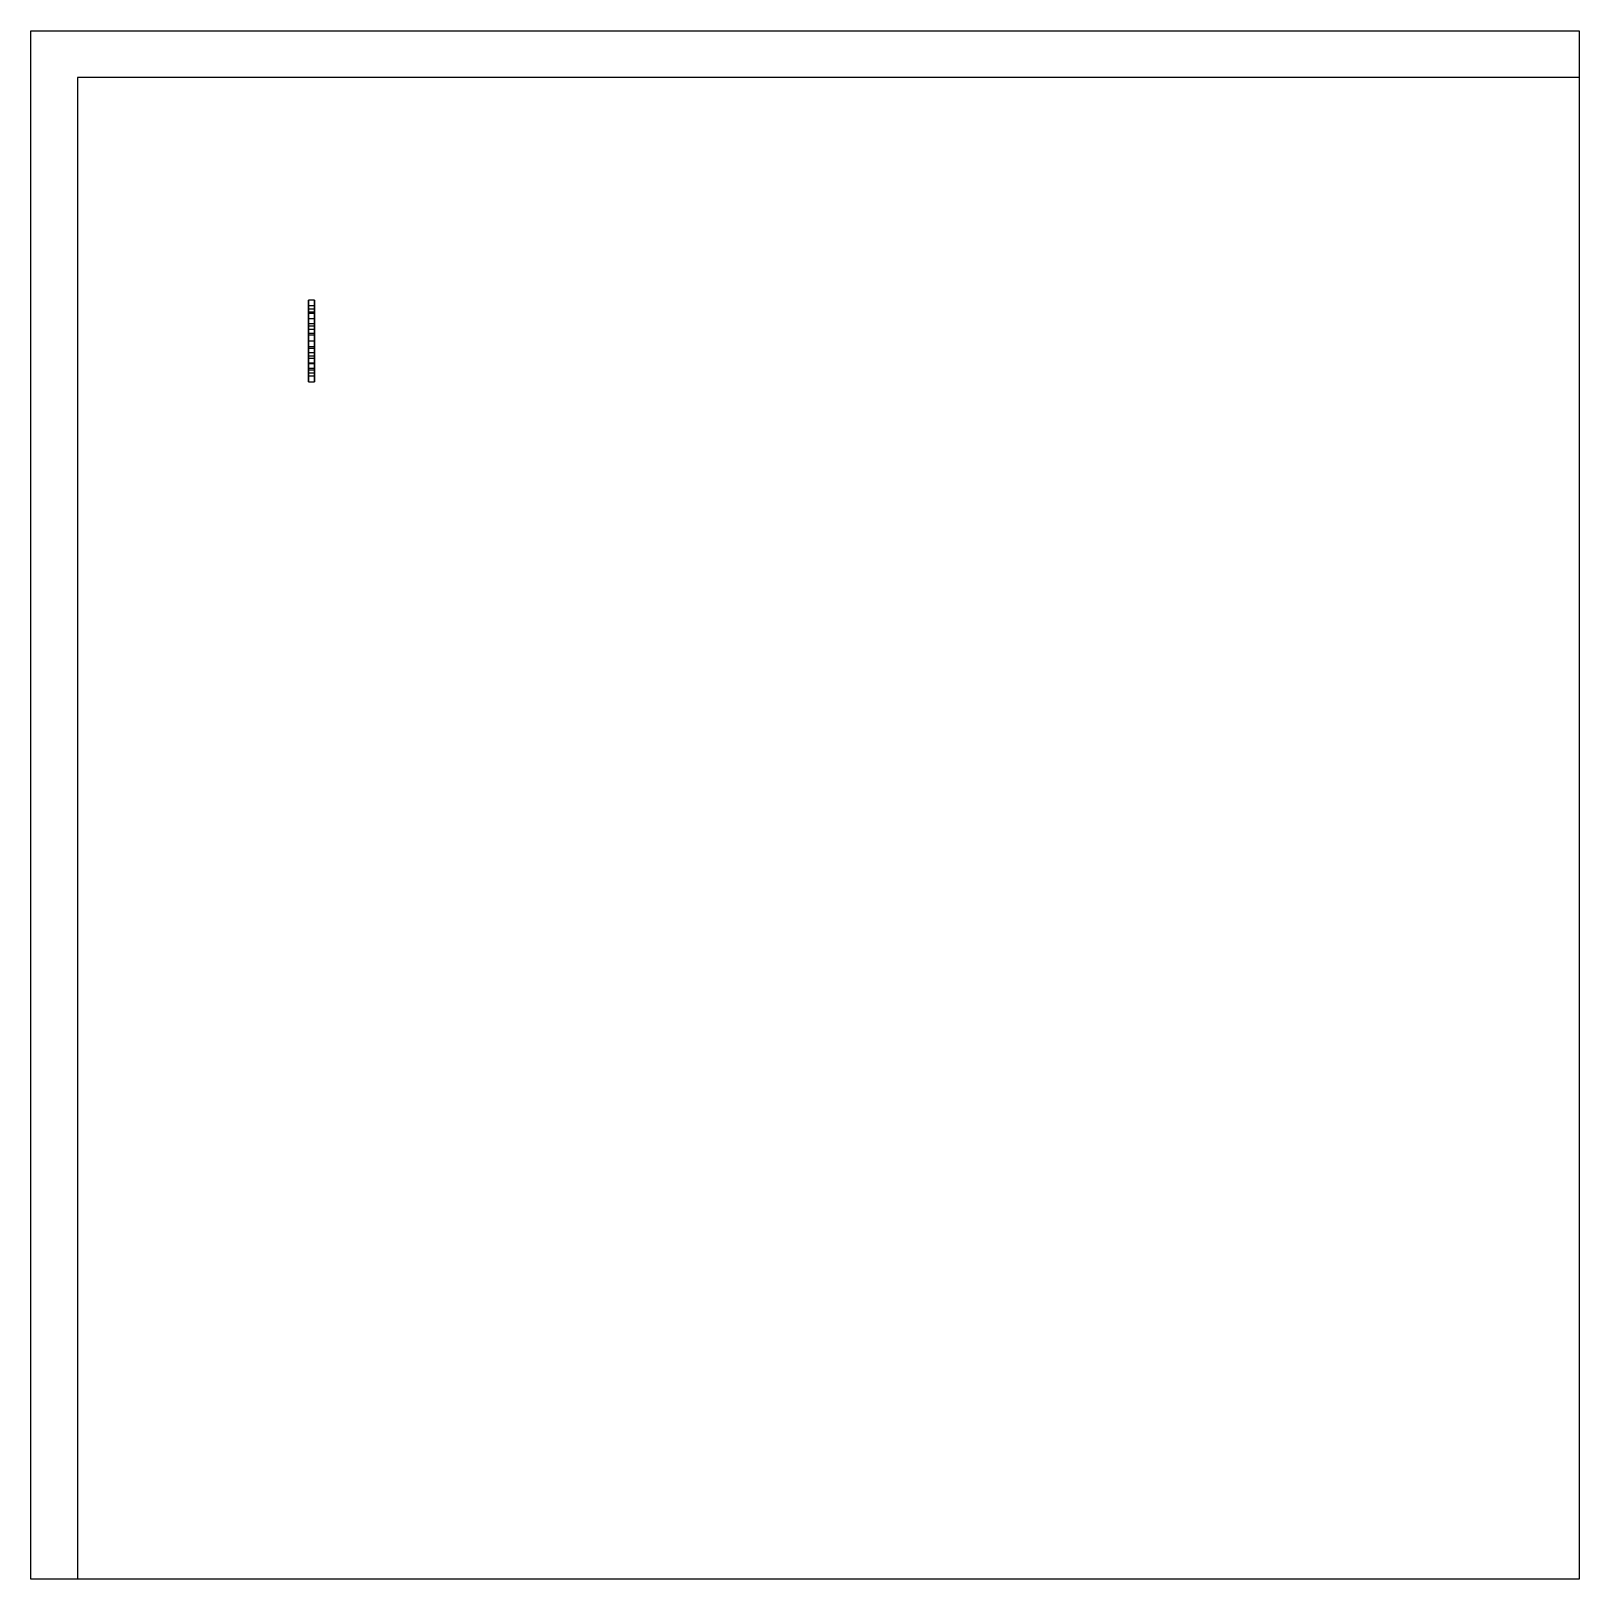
# Model space of a CAD drawing. Extents: x 0 to 5000, y 0 to 5000.
import ezdxf

# ---------------------------------------------------------------- set-up
doc = ezdxf.new("R2010")
doc.units = 0
for name, color, linetype in [('LAYER0', 7, 'CONTINUOUS'), ('LAYER1', 7, 'CONTINUOUS'), ('LAYER10', 7, 'CONTINUOUS'), ('LAYER11', 7, 'CONTINUOUS'), ('LAYER12', 7, 'CONTINUOUS'), ('LAYER14', 7, 'CONTINUOUS'), ('LAYER2', 7, 'CONTINUOUS'), ('LAYER3', 7, 'CONTINUOUS'), ('LAYER4', 7, 'CONTINUOUS'), ('LAYER6', 7, 'CONTINUOUS'), ('LAYER7', 7, 'CONTINUOUS'), ('LAYER8', 7, 'CONTINUOUS'), ('LAYER9', 7, 'CONTINUOUS')]:
    doc.layers.add(name, color=color, linetype=linetype)

msp = doc.modelspace()

# ---------------------------------------------------------------- linework, layer by layer
at = {"layer": 'LAYER0'}
for p, q in [((0, 0, -5), (0, 5000, -5)), ((0, 5000, -5), (5000, 5000, -5)), ((5000, 5000, -5), (5000, 0, -5)), ((5000, 0, -5), (0, 0, -5))]:
    msp.add_line(p, q, dxfattribs=at)
at = {"layer": 'LAYER1'}
for p, q in [((5000, 0), (0, 0)), ((0, 0), (0, 0, -5)), ((5000, 0, -5), (5000, 0))]:
    msp.add_line(p, q, dxfattribs=at)
at = {"layer": 'LAYER10'}
for p, q in [((0, 5000), (0, 5000, 2600)), ((0, 5000, 2600), (5000, 5000, 2600))]:
    msp.add_line(p, q, dxfattribs=at)
at = {"layer": 'LAYER11'}
for p, q in [((0, 0, 2600), (0, 5000, 2600)), ((0, 0), (0, 0, 2600))]:
    msp.add_line(p, q, dxfattribs=at)
at = {"layer": 'LAYER12'}
msp.add_line((150, 0, 2600), (0, 0, 2600), dxfattribs=at)
at = {"layer": 'LAYER14'}
for p, q in [((896.1816, 4112.028, 3.8303), (896.1816, 4130.346, -5)), ((896.1816, 4130.346, -5), (896.1816, 4101.471, -5)), ((916.1816, 4130.346, -5), (896.1816, 4130.346, -5)), ((896.1816, 4091.745, 11.2731), (896.1816, 4112.028, 3.8303)), ((916.1816, 4112.028, 3.8303), (896.1816, 4112.028, 3.8303)), ((896.1816, 4101.471, -5), (896.1816, 4087.16, 1.7407)), ((916.1816, 4101.471, -5), (896.1816, 4101.471, -5)), ((916.1816, 4112.028, 3.8303), (916.1816, 4130.346, -5)), ((916.1816, 4130.346, -5), (916.1816, 4101.471, -5)), ((916.1816, 4091.745, 11.2731), (916.1816, 4112.028, 3.8303)), ((916.1816, 4101.471, -5), (916.1816, 4087.16, 1.7407)), ((896.1816, 4069.846, 17.1999), (896.1816, 4091.745, 11.2731)), ((916.1816, 4091.745, 11.2731), (896.1816, 4091.745, 11.2731)), ((896.1816, 4087.16, 1.7407), (896.1816, 4071.313, 7.4222)), ((916.1816, 4087.16, 1.7407), (896.1816, 4087.16, 1.7407)), ((896.1816, 4071.313, 7.4222), (896.1816, 4054.206, 11.9465)), ((896.1816, 4071.313, 7.4222), (916.1816, 4071.313, 7.4222)), ((896.1816, 4046.711, 21.5081), (896.1816, 4069.846, 17.1999)), ((916.1816, 4069.846, 17.1999), (896.1816, 4069.846, 17.1999)), ((896.1816, 4054.206, 11.9465), (896.1816, 4036.131, 15.2352)), ((916.1816, 4054.206, 11.9465), (896.1816, 4054.206, 11.9465)), ((916.1816, 4069.846, 17.1999), (916.1816, 4091.745, 11.2731)), ((916.1816, 4087.16, 1.7407), (916.1816, 4071.313, 7.4222)), ((916.1816, 4071.313, 7.4222), (916.1816, 4054.206, 11.9465)), ((916.1816, 4046.711, 21.5081), (916.1816, 4069.846, 17.1999)), ((916.1816, 4054.206, 11.9465), (916.1816, 4036.131, 15.2352)), ((896.1816, 4022.739, 24.1231), (896.1816, 4046.711, 21.5081)), ((916.1816, 4046.711, 21.5081), (896.1816, 4046.711, 21.5081)), ((896.1816, 4036.131, 15.2352), (896.1816, 4017.403, 17.2314)), ((916.1816, 4036.131, 15.2352), (896.1816, 4036.131, 15.2352)), ((896.1816, 3998.346, 25), (896.1816, 4022.739, 24.1231)), ((916.1816, 4022.739, 24.1231), (896.1816, 4022.739, 24.1231)), ((896.1816, 4017.403, 17.2314), (896.1816, 3998.346, 17.9007)), ((916.1816, 4017.403, 17.2314), (896.1816, 4017.403, 17.2314)), ((916.1816, 4022.739, 24.1231), (916.1816, 4046.711, 21.5081)), ((916.1816, 4036.131, 15.2352), (916.1816, 4017.403, 17.2314)), ((916.1816, 3998.346, 25), (916.1816, 4022.739, 24.1231)), ((916.1816, 4017.403, 17.2314), (916.1816, 3998.346, 17.9007)), ((896.1816, 3973.952, 24.1231), (896.1816, 3998.346, 25)), ((896.1816, 3998.346, 17.9007), (896.1816, 3979.288, 17.2314)), ((916.1816, 3998.346, 17.9007), (896.1816, 3998.346, 17.9007)), ((916.1816, 3998.346, 25), (896.1816, 3998.346, 25)), ((896.1816, 3979.288, 17.2314), (896.1816, 3960.561, 15.2352)), ((916.1816, 3979.288, 17.2314), (896.1816, 3979.288, 17.2314)), ((896.1816, 3949.981, 21.5081), (896.1816, 3973.952, 24.1231)), ((916.1816, 3973.952, 24.1231), (896.1816, 3973.952, 24.1231)), ((896.1816, 3960.561, 15.2352), (896.1816, 3942.487, 11.9465)), ((916.1816, 3960.561, 15.2352), (896.1816, 3960.561, 15.2352)), ((916.1816, 3973.952, 24.1231), (916.1816, 3998.346, 25)), ((916.1816, 3998.346, 17.9007), (916.1816, 3979.288, 17.2314)), ((916.1816, 3979.288, 17.2314), (916.1816, 3960.561, 15.2352)), ((916.1816, 3949.981, 21.5081), (916.1816, 3973.952, 24.1231)), ((916.1816, 3960.561, 15.2352), (916.1816, 3942.487, 11.9465)), ((896.1816, 3926.846, 17.1999), (896.1816, 3949.981, 21.5081)), ((916.1816, 3949.981, 21.5081), (896.1816, 3949.981, 21.5081)), ((896.1816, 3942.487, 11.9465), (896.1816, 3925.378, 7.4222)), ((916.1816, 3942.487, 11.9465), (896.1816, 3942.487, 11.9465)), ((896.1816, 3904.947, 11.2731), (896.1816, 3926.846, 17.1999)), ((916.1816, 3926.846, 17.1999), (896.1816, 3926.846, 17.1999)), ((896.1816, 3925.378, 7.4222), (896.1816, 3909.532, 1.7407)), ((916.1816, 3925.378, 7.4222), (896.1816, 3925.378, 7.4222)), ((896.1816, 3909.532, 1.7407), (896.1816, 3895.221, -5)), ((916.1816, 3909.532, 1.7407), (896.1816, 3909.532, 1.7407)), ((896.1816, 3884.663, 3.8303), (896.1816, 3904.947, 11.2731)), ((916.1816, 3904.947, 11.2731), (896.1816, 3904.947, 11.2731)), ((916.1816, 3926.846, 17.1999), (916.1816, 3949.981, 21.5081)), ((916.1816, 3942.487, 11.9465), (916.1816, 3925.378, 7.4222)), ((916.1816, 3904.947, 11.2731), (916.1816, 3926.846, 17.1999)), ((916.1816, 3925.378, 7.4222), (916.1816, 3909.532, 1.7407)), ((916.1816, 3909.532, 1.7407), (916.1816, 3895.221, -5)), ((916.1816, 3884.663, 3.8303), (916.1816, 3904.947, 11.2731)), ((896.1816, 3895.221, -5), (896.1816, 3866.346, -5)), ((916.1816, 3895.221, -5), (896.1816, 3895.221, -5)), ((896.1816, 3866.346, -5), (896.1816, 3884.663, 3.8303)), ((916.1816, 3884.663, 3.8303), (896.1816, 3884.663, 3.8303)), ((896.1816, 3866.346, -5), (916.1816, 3866.346, -5)), ((916.1816, 3895.221, -5), (916.1816, 3866.346, -5)), ((916.1816, 3866.346, -5), (916.1816, 3884.663, 3.8303))]:
    msp.add_line(p, q, dxfattribs=at)
at = {"layer": 'LAYER2'}
for p, q in [((5000, 5000, -5), (5000, 5000)), ((5000, 5000), (5000, 0))]:
    msp.add_line(p, q, dxfattribs=at)
at = {"layer": 'LAYER3'}
for p, q in [((0, 5000, -5), (0, 5000)), ((0, 5000), (5000, 5000))]:
    msp.add_line(p, q, dxfattribs=at)
at = {"layer": 'LAYER4'}
msp.add_line((0, 0), (0, 5000), dxfattribs=at)
at = {"layer": 'LAYER6'}
for p, q in [((5000, 5000), (5000, 4850)), ((5000, 4850), (150, 4850)), ((150, 4850), (150, 0)), ((150, 0), (0, 0))]:
    msp.add_line(p, q, dxfattribs=at)
at = {"layer": 'LAYER7'}
for p, q in [((150, 4850), (150, 4850, 2600)), ((150, 4850, 2600), (150, 0, 2600)), ((150, 0, 2600), (150, 0))]:
    msp.add_line(p, q, dxfattribs=at)
at = {"layer": 'LAYER8'}
for p, q in [((5000, 4850, 2600), (150, 4850, 2600)), ((5000, 4850), (5000, 4850, 2600))]:
    msp.add_line(p, q, dxfattribs=at)
at = {"layer": 'LAYER9'}
for p, q in [((5000, 5000), (5000, 5000, 2600)), ((5000, 5000, 2600), (5000, 4850, 2600))]:
    msp.add_line(p, q, dxfattribs=at)

doc.saveas('drawing.dxf')
